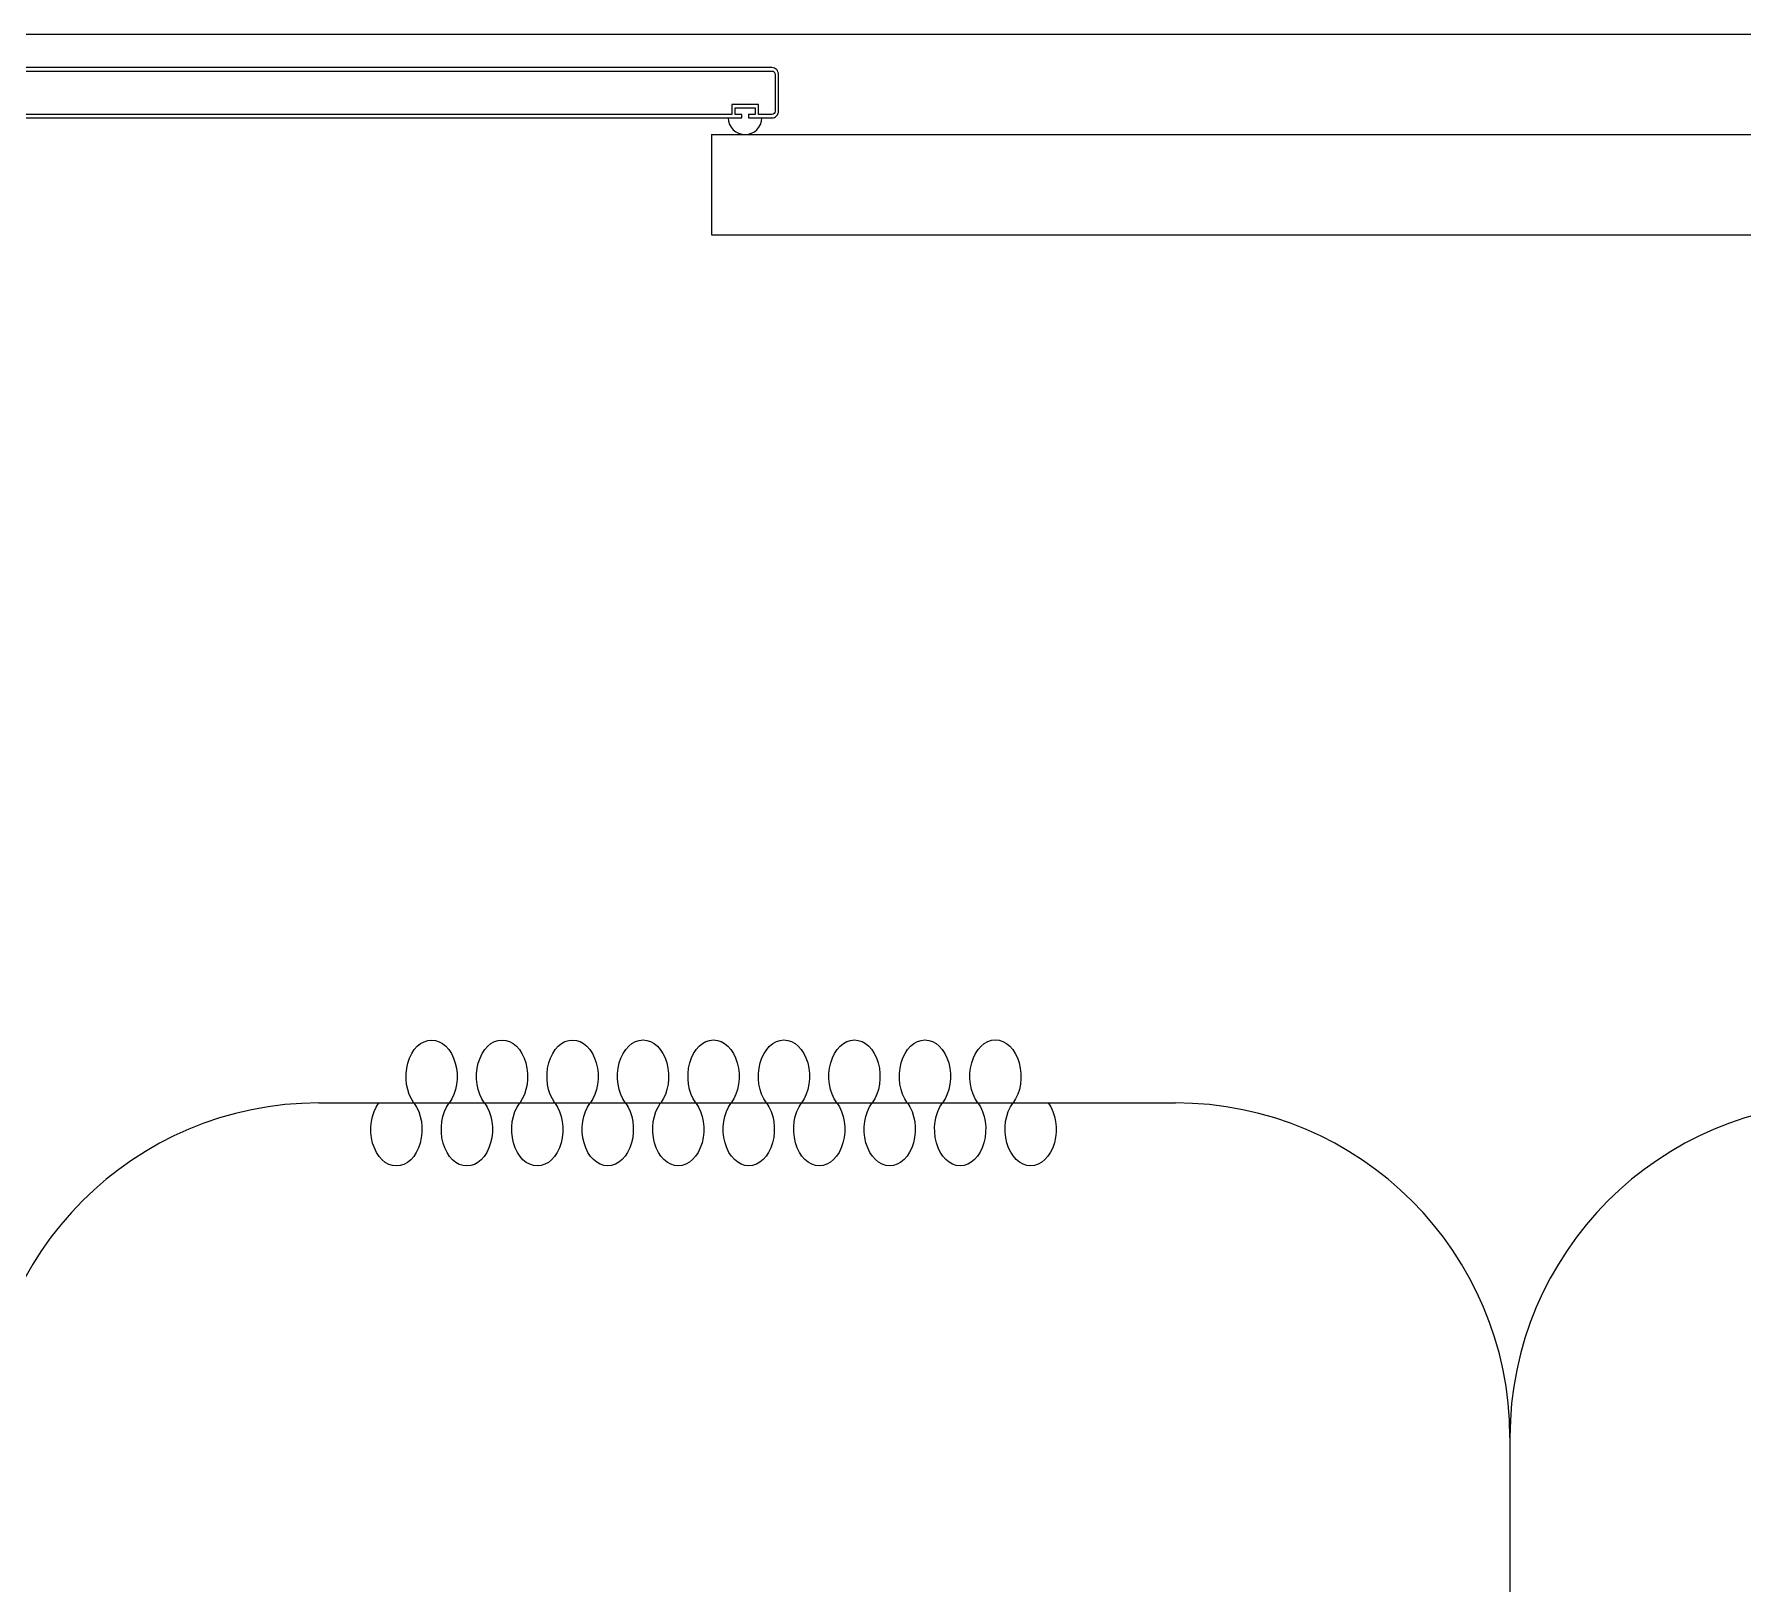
# Model space of a CAD drawing. Header units: millimetres. Extents: x 26027 to 581921, y 7230 to 233891.
# Drawn here: x 520023 to 522577, y 188337 to 190652 of the extents above; entities that cross this region are included whole.
import ezdxf

# ---------------------------------------------------------------- set-up
doc = ezdxf.new("R2010")
doc.units = ezdxf.units.MM
doc.header["$LTSCALE"] = 5
doc.linetypes.add('HIDDEN2', pattern=[0.1875, 0.125, -0.0625])
doc.layers.get('0').update_dxf_attribs({"color": 252})
for name, color, linetype, lineweight in [('Medical Equipment and Furniture', 252, 'Continuous', 0), ('Walls', 252, 'Continuous', 5), ('Wooden Joinery', 252, 'Continuous', 5)]:
    doc.layers.add(name, color=color, linetype=linetype, lineweight=lineweight)

# ---------------------------------------------------------------- blocks, each defined once
blk = doc.blocks.new('CURTAIN')
for centre, start, end in [((-0.3386, 0.0395), 313.5684, 226.4316), ((-0.1881, 0.0395), 313.5684, 226.4316), ((-0.0376, 0.0395), 313.5684, 226.4316), ((0.1129, 0.0395), 313.5684, 226.4316), ((0.2633, 0.0395), 313.5684, 226.4316), ((0.4138, 0.0395), 313.5684, 226.4316), ((0.5643, 0.0395), 313.5684, 226.4316), ((0.7148, 0.0395), 313.5684, 226.4316), ((0.8653, 0.0395), 313.5684, 226.4316), ((0.0376, -0.0395), 133.5684, 46.4316), ((0.1881, -0.0395), 133.5684, 46.4316), ((0.3386, -0.0395), 133.5684, 46.4316), ((0.4891, -0.0395), 133.5684, 46.4316), ((0.6396, -0.0395), 133.5684, 46.4316), ((0.79, -0.0395), 133.5684, 46.4316), ((0.9405, -0.0395), 133.5684, 46.4316), ((-0.4138, -0.0395), 133.5684, 46.4316), ((-0.2633, -0.0395), 133.5684, 46.4316), ((-0.1129, -0.0395), 133.5684, 46.4316)]:
    blk.add_arc(centre, 0.0546, start, end)

msp = doc.modelspace()

# ---------------------------------------------------------------- linework, layer by layer
at = {"layer": 'Medical Equipment and Furniture'}
for p, q in [((520448.6, 189055.3, 0), (521728.6, 189055.3, 0)), ((522228.6, 188555.3, 0), (522228.6, 186055.3, 0))]:
    msp.add_line(p, q, dxfattribs=at)
for centre, start, end in [((520448.6, 188555.3, 0), 90, 180), ((521728.6, 188555.3, 0), 0, 90), ((522728.6, 188555.3, 0), 90, 180)]:
    msp.add_arc(centre, 500, start, end, dxfattribs=at)
at = {"layer": 'Walls'}
for p, q in [((521035.4, 190502.3, 0), (524515.4, 190502.3, 0)), ((521035.4, 190502.3, 0), (521035.4, 190352.3, 0)), ((521035.4, 190352.3, 0), (524515.4, 190352.3, 0))]:
    msp.add_line(p, q, dxfattribs=at)
at = {"layer": 'Wooden Joinery', "linetype": 'HIDDEN2', "elevation": 0}
msp.add_lwpolyline([(518985.4, 190502.3), (518985.4, 190652.3), (523385.4, 190652.3), (523385.4, 190502.3)], dxfattribs=at)
at = {"layer": 'Wooden Joinery', "elevation": 0}
for points in [[(521100.4, 190532.3), (521090.4, 190532.3), (521090.4, 190527.3), (521125.4, 190527.3, 0.414214), (521135.4, 190537.3), (521135.4, 190592.3, 0.414214), (521125.4, 190602.3), (519045.4, 190602.3, 0.414214), (519035.4, 190592.3), (519035.4, 190537.3, 0.414214), (519045.4, 190527.3), (519080.4, 190527.3), (519080.4, 190532.3), (519070.4, 190532.3), (519070.4, 190542.3), (519100.4, 190542.3), (519100.4, 190532.3), (519090.4, 190532.3), (519090.4, 190527.3), (521080.4, 190527.3), (521080.4, 190532.3), (521070.4, 190532.3), (521070.4, 190542.3), (521100.4, 190542.3)], [(521065.4, 190532.3), (519105.4, 190532.3), (519105.4, 190547.3), (519065.4, 190547.3), (519065.4, 190532.3), (519045.4, 190532.3, -0.414214), (519040.4, 190537.3), (519040.4, 190592.3, -0.414214), (519045.4, 190597.3), (521125.4, 190597.3, -0.414214), (521130.4, 190592.3), (521130.4, 190537.3, -0.414214), (521125.4, 190532.3), (521105.4, 190532.3), (521105.4, 190547.3), (521065.4, 190547.3)]]:
    msp.add_lwpolyline(points, format="xyb", close=True, dxfattribs=at)
at = {"layer": 'Wooden Joinery'}
msp.add_arc((521085.4, 190527.3, 0), 25, 180, 0, dxfattribs=at)

# ---------------------------------------------------------------- block references
at = {"layer": 'Medical Equipment and Furniture', "extrusion": (-6.38299e-11, 1.26698e-09, -1), "xscale": 699.9999999767327, "yscale": 1000, "zscale": 1000, "rotation": 359.9859298881509}
msp.add_blockref('CURTAIN', (-521222.6, 189055.3, 0), dxfattribs=at)

doc.saveas('drawing.dxf')
